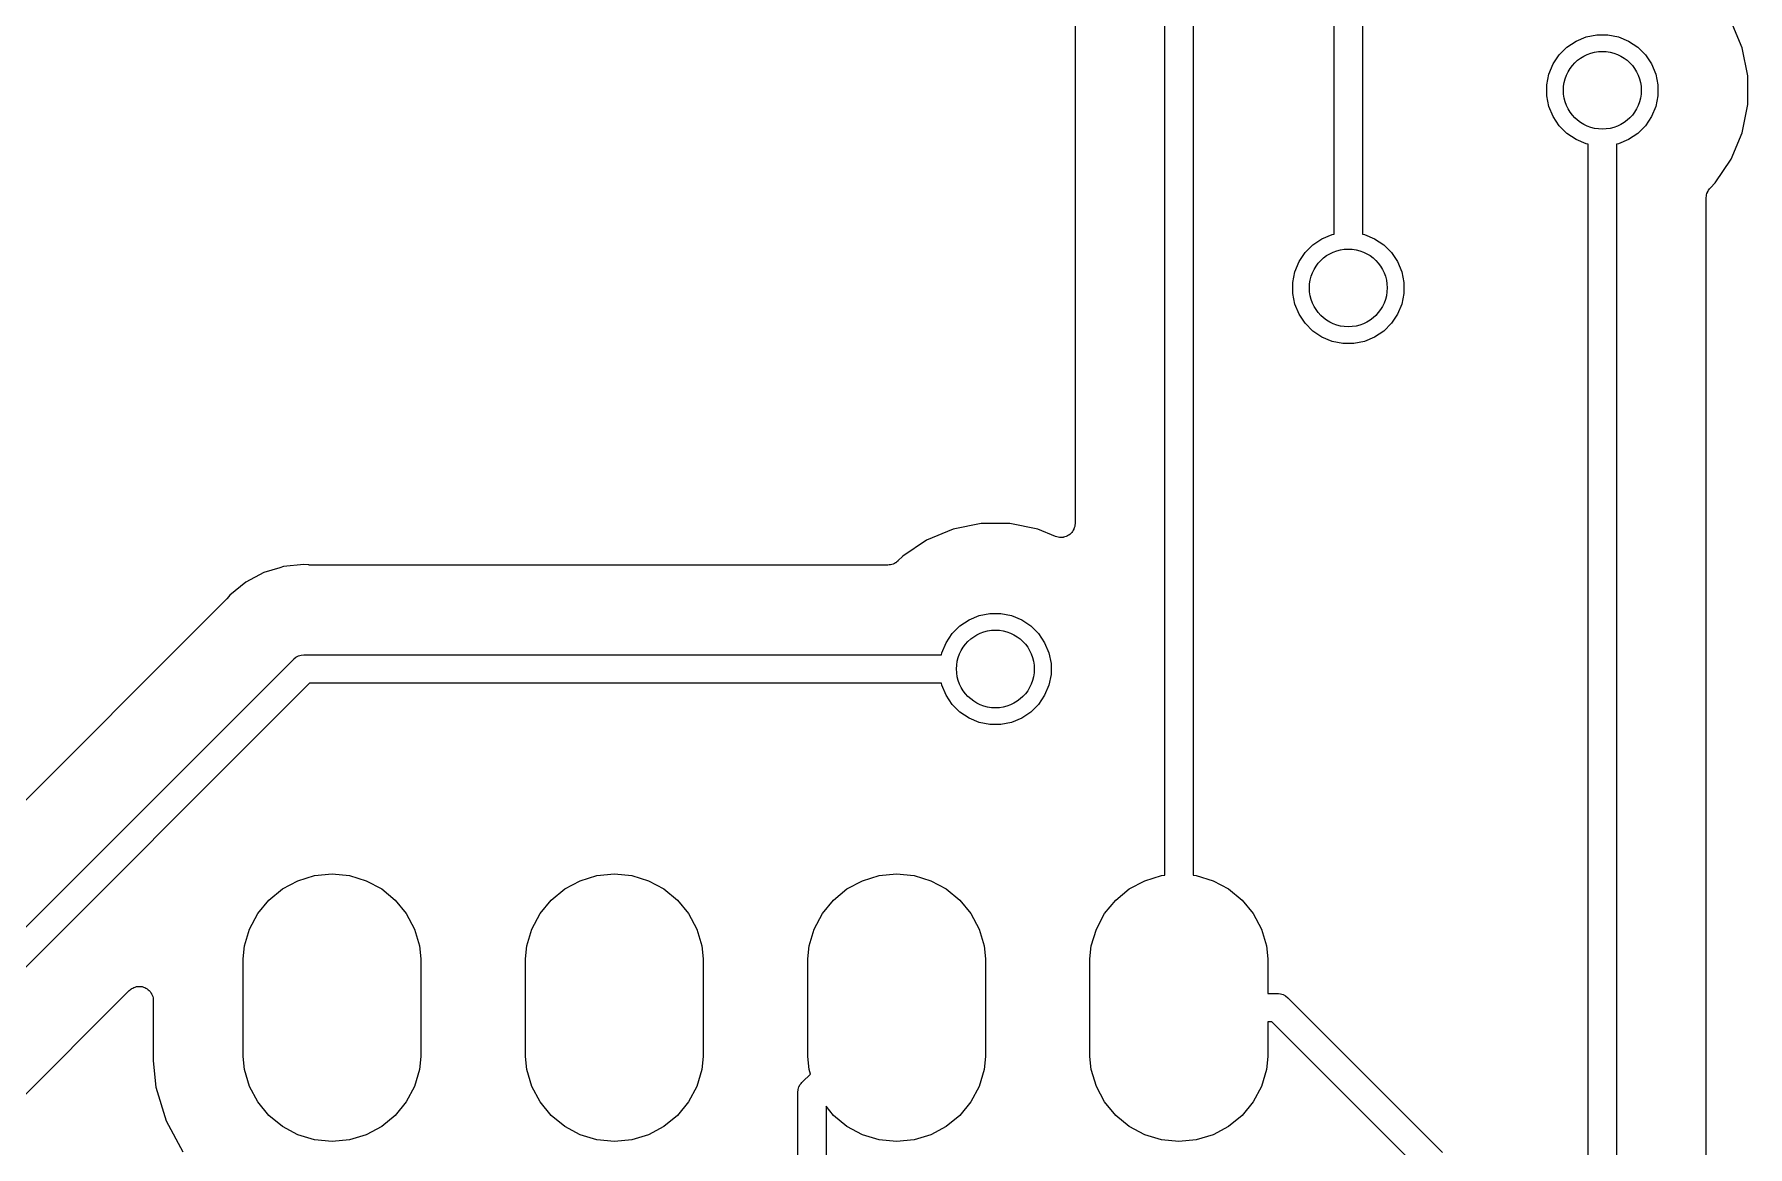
# Model space of a CAD drawing. Extents: x 2.36 to 5.74, y -5.58 to -1.66.
# Drawn here: x 4.245 to 4.851, y -3.649 to -3.255 of the extents above; entities that cross this region are included whole.
import ezdxf

# ---------------------------------------------------------------- set-up
doc = ezdxf.new("R2010")
doc.units = 0
doc.header["$MEASUREMENT"] = 0
doc.layers.add('BLACK', color=7, linetype='CONTINUOUS')

msp = doc.modelspace()

# ---------------------------------------------------------------- linework, layer by layer
at = {"layer": 'BLACK', "linetype": 'CONTINUOUS'}
for p, q in [((4.705, -3.32592), (4.705, -2.01025)), ((4.715, -2.01207), (4.715, -3.32592)), ((4.645, -3.5531), (4.645, -2.80707)), ((4.655, -2.80525), (4.655, -3.5531)), ((4.61319, -3.06215), (4.61319, -3.42845)), ((4.84952, -3.25998), (4.84564, -3.25061)), ((4.78745, -3.25971), (4.79068, -3.25756)), ((4.79068, -3.25756), (4.79426, -3.25607)), ((4.79426, -3.25607), (4.79806, -3.25531)), ((4.79806, -3.25531), (4.80194, -3.25531)), ((4.80194, -3.25531), (4.80574, -3.25607)), ((4.80574, -3.25607), (4.80932, -3.25756)), ((4.80932, -3.25756), (4.81255, -3.25971)), ((4.78256, -3.26568), (4.78471, -3.26245)), ((4.78471, -3.26245), (4.78745, -3.25971)), ((4.81255, -3.25971), (4.81529, -3.26245)), ((4.81529, -3.26245), (4.81744, -3.26568)), ((4.8515, -3.26993), (4.84952, -3.25998)), ((4.78031, -3.27306), (4.78107, -3.26926)), ((4.78107, -3.26926), (4.78256, -3.26568)), ((4.81744, -3.26568), (4.81893, -3.26926)), ((4.81893, -3.26926), (4.81969, -3.27306)), ((4.8515, -3.28007), (4.8515, -3.26993)), ((4.78031, -3.27694), (4.78031, -3.27306)), ((4.78107, -3.28074), (4.78031, -3.27694)), ((4.81969, -3.27694), (4.81893, -3.28074)), ((4.81969, -3.27306), (4.81969, -3.27694)), ((4.78256, -3.28432), (4.78107, -3.28074)), ((4.81893, -3.28074), (4.81744, -3.28432)), ((4.84952, -3.29002), (4.8515, -3.28007)), ((4.78471, -3.28755), (4.78256, -3.28432)), ((4.78745, -3.29029), (4.78471, -3.28755)), ((4.81529, -3.28755), (4.81255, -3.29029)), ((4.81744, -3.28432), (4.81529, -3.28755)), ((4.79068, -3.29244), (4.78745, -3.29029)), ((4.79426, -3.29393), (4.79068, -3.29244)), ((4.795, -3.29408), (4.79426, -3.29393)), ((4.795, -4.26475), (4.795, -3.29408)), ((4.80574, -3.29393), (4.805, -3.29408)), ((4.805, -3.29408), (4.805, -4.26293)), ((4.80932, -3.29244), (4.80574, -3.29393)), ((4.81255, -3.29029), (4.80932, -3.29244)), ((4.84564, -3.29939), (4.84952, -3.29002)), ((4.84, -3.30783), (4.84564, -3.29939)), ((4.83828, -3.30955), (4.84, -3.30783)), ((4.83681, -3.31302), (4.83686, -3.31256)), ((4.83681, -3.31307), (4.83681, -3.31302)), ((4.83681, -3.31309), (4.83681, -3.31307)), ((4.83681, -3.31307), (4.83681, -3.31307)), ((4.83681, -3.31307), (4.83681, -3.31307)), ((4.83681, -4.24768), (4.83681, -3.31309)), ((4.83686, -3.31256), (4.83691, -3.3121)), ((4.83691, -3.3121), (4.83692, -3.31207)), ((4.83692, -3.31205), (4.83706, -3.31161)), ((4.83692, -3.31207), (4.83692, -3.31205)), ((4.83706, -3.31161), (4.83719, -3.31116)), ((4.83719, -3.31116), (4.83721, -3.31114)), ((4.83721, -3.31114), (4.83722, -3.31112)), ((4.83722, -3.31112), (4.83744, -3.31071)), ((4.83744, -3.31071), (4.83766, -3.31031)), ((4.83766, -3.31031), (4.83767, -3.31028)), ((4.83767, -3.31028), (4.83769, -3.31026)), ((4.83769, -3.31026), (4.83798, -3.30991)), ((4.83798, -3.30991), (4.83828, -3.30955)), ((4.70068, -3.32756), (4.70426, -3.32607)), ((4.70426, -3.32607), (4.705, -3.32592)), ((4.715, -3.32592), (4.71574, -3.32607)), ((4.71574, -3.32607), (4.71932, -3.32756)), ((4.69471, -3.33245), (4.69745, -3.32971)), ((4.69745, -3.32971), (4.70068, -3.32756)), ((4.71932, -3.32756), (4.72255, -3.32971)), ((4.72255, -3.32971), (4.72529, -3.33245)), ((4.69107, -3.33926), (4.69256, -3.33568)), ((4.69256, -3.33568), (4.69471, -3.33245)), ((4.72529, -3.33245), (4.72744, -3.33568)), ((4.72744, -3.33568), (4.72893, -3.33926)), ((4.69031, -3.34306), (4.69107, -3.33926)), ((4.69031, -3.34694), (4.69031, -3.34306)), ((4.72893, -3.33926), (4.72969, -3.34306)), ((4.72969, -3.34306), (4.72969, -3.34694)), ((4.69107, -3.35074), (4.69031, -3.34694)), ((4.72969, -3.34694), (4.72893, -3.35074)), ((4.69256, -3.35432), (4.69107, -3.35074)), ((4.69471, -3.35755), (4.69256, -3.35432)), ((4.72744, -3.35432), (4.72529, -3.35755)), ((4.72893, -3.35074), (4.72744, -3.35432)), ((4.69745, -3.36029), (4.69471, -3.35755)), ((4.70068, -3.36244), (4.69745, -3.36029)), ((4.70426, -3.36393), (4.70068, -3.36244)), ((4.71932, -3.36244), (4.71574, -3.36393)), ((4.72255, -3.36029), (4.71932, -3.36244)), ((4.72529, -3.35755), (4.72255, -3.36029)), ((4.70806, -3.36469), (4.70426, -3.36393)), ((4.71194, -3.36469), (4.70806, -3.36469)), ((4.71574, -3.36393), (4.71194, -3.36469)), ((4.57993, -3.4285), (4.56998, -3.43048)), ((4.59007, -3.4285), (4.57993, -3.4285)), ((4.60002, -3.43048), (4.59007, -3.4285)), ((4.61314, -3.429), (4.61309, -3.42947)), ((4.61319, -3.42852), (4.61314, -3.429)), ((4.61319, -3.42845), (4.61319, -3.4285)), ((4.61319, -3.4285), (4.61319, -3.4285)), ((4.61319, -3.4285), (4.61319, -3.4285)), ((4.61319, -3.4285), (4.61319, -3.42852)), ((4.56061, -3.43436), (4.55217, -3.44)), ((4.56998, -3.43048), (4.56061, -3.43436)), ((4.60628, -3.43307), (4.60002, -3.43048)), ((4.60673, -3.43321), (4.60628, -3.43307)), ((4.60718, -3.43335), (4.60673, -3.43321)), ((4.6072, -3.43335), (4.60718, -3.43335)), ((4.60721, -3.43336), (4.6072, -3.43335)), ((4.60768, -3.4334), (4.60721, -3.43336)), ((4.60815, -3.43345), (4.60768, -3.4334)), ((4.60817, -3.43345), (4.60815, -3.43345)), ((4.60818, -3.43345), (4.60817, -3.43345)), ((4.60866, -3.43341), (4.60818, -3.43345)), ((4.60913, -3.43337), (4.60866, -3.43341)), ((4.60914, -3.43336), (4.60913, -3.43337)), ((4.60915, -3.43336), (4.60914, -3.43336)), ((4.60961, -3.43322), (4.60915, -3.43336)), ((4.61006, -3.43309), (4.60961, -3.43322)), ((4.61007, -3.43308), (4.61006, -3.43309)), ((4.61009, -3.43308), (4.61007, -3.43308)), ((4.6105, -3.43286), (4.61009, -3.43308)), ((4.61093, -3.43264), (4.6105, -3.43286)), ((4.61094, -3.43263), (4.61093, -3.43264)), ((4.61095, -3.43262), (4.61094, -3.43263)), ((4.61132, -3.43233), (4.61095, -3.43262)), ((4.61169, -3.43203), (4.61132, -3.43233)), ((4.6117, -3.43202), (4.61169, -3.43203)), ((4.61171, -3.43201), (4.6117, -3.43202)), ((4.61201, -3.43164), (4.61171, -3.43201)), ((4.61231, -3.43128), (4.61201, -3.43164)), ((4.61232, -3.43127), (4.61231, -3.43128)), ((4.61233, -3.43126), (4.61232, -3.43127)), ((4.61256, -3.43084), (4.61233, -3.43126)), ((4.61278, -3.43042), (4.61256, -3.43084)), ((4.61279, -3.43041), (4.61278, -3.43042)), ((4.61294, -3.42995), (4.61279, -3.4304)), ((4.61279, -3.4304), (4.61279, -3.43041)), ((4.61308, -3.42949), (4.61294, -3.42995)), ((4.61309, -3.42947), (4.61308, -3.42948)), ((4.61308, -3.42948), (4.61308, -3.42949)), ((4.55217, -3.44), (4.55045, -3.44172)), ((4.32584, -3.44583), (4.31945, -3.44924)), ((4.3315, -3.44411), (4.32584, -3.44583)), ((4.33151, -3.44411), (4.3315, -3.44411)), ((4.33278, -3.44372), (4.33151, -3.44411)), ((4.34, -3.44301), (4.33278, -3.44372)), ((4.34156, -3.44316), (4.34, -3.44301)), ((4.34177, -3.44316), (4.34156, -3.44316)), ((4.34198, -3.44319), (4.34177, -3.44316)), ((4.34205, -3.44319), (4.34198, -3.44319)), ((4.54691, -3.44319), (4.34205, -3.44319)), ((4.54737, -3.44314), (4.54691, -3.44319)), ((4.54783, -3.4431), (4.54737, -3.44314)), ((4.54786, -3.4431), (4.54783, -3.4431)), ((4.54788, -3.44309), (4.54786, -3.4431)), ((4.54833, -3.44296), (4.54788, -3.44309)), ((4.54877, -3.44283), (4.54833, -3.44296)), ((4.54879, -3.44282), (4.54877, -3.44283)), ((4.54882, -3.44281), (4.54879, -3.44282)), ((4.54923, -3.44259), (4.54882, -3.44281)), ((4.54964, -3.44238), (4.54923, -3.44259)), ((4.54966, -3.44237), (4.54964, -3.44238)), ((4.54968, -3.44235), (4.54966, -3.44237)), ((4.55004, -3.44206), (4.54968, -3.44235)), ((4.5504, -3.44177), (4.55004, -3.44206)), ((4.55044, -3.44174), (4.5504, -3.44177)), ((4.55045, -3.44172), (4.55044, -3.44174)), ((4.55044, -3.44174), (4.55044, -3.44174)), ((4.55044, -3.44174), (4.55044, -3.44174)), ((4.31945, -3.44924), (4.31384, -3.45384)), ((4.31252, -3.45542), (4.19622, -3.57172)), ((4.31265, -3.45526), (4.31252, -3.45542)), ((4.3128, -3.45511), (4.31265, -3.45526)), ((4.31285, -3.45506), (4.3128, -3.45511)), ((4.31384, -3.45384), (4.31285, -3.45506)), ((4.56971, -3.46745), (4.57245, -3.46471)), ((4.57245, -3.46471), (4.57568, -3.46256)), ((4.57568, -3.46256), (4.57926, -3.46107)), ((4.57926, -3.46107), (4.58306, -3.46031)), ((4.58306, -3.46031), (4.58694, -3.46031)), ((4.58694, -3.46031), (4.59074, -3.46107)), ((4.59074, -3.46107), (4.59432, -3.46256)), ((4.59432, -3.46256), (4.59755, -3.46471)), ((4.59755, -3.46471), (4.60029, -3.46745)), ((4.56607, -3.47426), (4.56756, -3.47068)), ((4.56756, -3.47068), (4.56971, -3.46745)), ((4.60029, -3.46745), (4.60244, -3.47068)), ((4.60244, -3.47068), (4.60393, -3.47426)), ((4.20793, -3.605), (4.33629, -3.47664)), ((4.33629, -3.47664), (4.33645, -3.47645)), ((4.33645, -3.47645), (4.33721, -3.47582)), ((4.33721, -3.47582), (4.33808, -3.47536)), ((4.33808, -3.47536), (4.33902, -3.47507)), ((4.33902, -3.47507), (4.34, -3.47498)), ((4.34, -3.47498), (4.34025, -3.475)), ((4.34025, -3.475), (4.56592, -3.475)), ((4.56592, -3.475), (4.56607, -3.47426)), ((4.60393, -3.47426), (4.60469, -3.47806)), ((4.60469, -3.48194), (4.60393, -3.48574)), ((4.60469, -3.47806), (4.60469, -3.48194)), ((4.34207, -3.485), (4.21371, -3.61336)), ((4.56592, -3.485), (4.34207, -3.485)), ((4.56607, -3.48574), (4.56592, -3.485)), ((4.56756, -3.48932), (4.56607, -3.48574)), ((4.56971, -3.49255), (4.56756, -3.48932)), ((4.60244, -3.48932), (4.60029, -3.49255)), ((4.60393, -3.48574), (4.60244, -3.48932)), ((4.57245, -3.49529), (4.56971, -3.49255)), ((4.57568, -3.49744), (4.57245, -3.49529)), ((4.59755, -3.49529), (4.59432, -3.49744)), ((4.60029, -3.49255), (4.59755, -3.49529)), ((4.57926, -3.49893), (4.57568, -3.49744)), ((4.58306, -3.49969), (4.57926, -3.49893)), ((4.58694, -3.49969), (4.58306, -3.49969)), ((4.59074, -3.49893), (4.58694, -3.49969)), ((4.59432, -3.49744), (4.59074, -3.49893)), ((4.33242, -3.55794), (4.33789, -3.55501)), ((4.33789, -3.55501), (4.34383, -3.55321)), ((4.34383, -3.55321), (4.35, -3.5526)), ((4.35, -3.5526), (4.35617, -3.55321)), ((4.35617, -3.55321), (4.36211, -3.55501)), ((4.36211, -3.55501), (4.36758, -3.55794)), ((4.43242, -3.55794), (4.43789, -3.55501)), ((4.43789, -3.55501), (4.44383, -3.55321)), ((4.44383, -3.55321), (4.45, -3.5526)), ((4.45, -3.5526), (4.45617, -3.55321)), ((4.45617, -3.55321), (4.46211, -3.55501)), ((4.46211, -3.55501), (4.46758, -3.55794)), ((4.53242, -3.55794), (4.53789, -3.55501)), ((4.53789, -3.55501), (4.54383, -3.55321)), ((4.54383, -3.55321), (4.55, -3.5526)), ((4.55, -3.5526), (4.55617, -3.55321)), ((4.55617, -3.55321), (4.56211, -3.55501)), ((4.56211, -3.55501), (4.56758, -3.55794)), ((4.63242, -3.55794), (4.63789, -3.55501)), ((4.63789, -3.55501), (4.64383, -3.55321)), ((4.64383, -3.55321), (4.645, -3.5531)), ((4.655, -3.5531), (4.65617, -3.55321)), ((4.65617, -3.55321), (4.66211, -3.55501)), ((4.66211, -3.55501), (4.66758, -3.55794)), ((4.32369, -3.56667), (4.32762, -3.56187)), ((4.32762, -3.56187), (4.33242, -3.55794)), ((4.36758, -3.55794), (4.37238, -3.56187)), ((4.37238, -3.56187), (4.37631, -3.56667)), ((4.42369, -3.56667), (4.42762, -3.56187)), ((4.42762, -3.56187), (4.43242, -3.55794)), ((4.46758, -3.55794), (4.47238, -3.56187)), ((4.47238, -3.56187), (4.47631, -3.56667)), ((4.52369, -3.56667), (4.52762, -3.56187)), ((4.52762, -3.56187), (4.53242, -3.55794)), ((4.56758, -3.55794), (4.57238, -3.56187)), ((4.57238, -3.56187), (4.57631, -3.56667)), ((4.62369, -3.56667), (4.62762, -3.56187)), ((4.62762, -3.56187), (4.63242, -3.55794)), ((4.66758, -3.55794), (4.67238, -3.56187)), ((4.67238, -3.56187), (4.67631, -3.56667)), ((4.32076, -3.57214), (4.32369, -3.56667)), ((4.37631, -3.56667), (4.37924, -3.57214)), ((4.42076, -3.57214), (4.42369, -3.56667)), ((4.47631, -3.56667), (4.47924, -3.57214)), ((4.52076, -3.57214), (4.52369, -3.56667)), ((4.57631, -3.56667), (4.57924, -3.57214)), ((4.62076, -3.57214), (4.62369, -3.56667)), ((4.67631, -3.56667), (4.67924, -3.57214)), ((4.31896, -3.57808), (4.32076, -3.57214)), ((4.37924, -3.57214), (4.38104, -3.57808)), ((4.41896, -3.57808), (4.42076, -3.57214)), ((4.47924, -3.57214), (4.48104, -3.57808)), ((4.51896, -3.57808), (4.52076, -3.57214)), ((4.57924, -3.57214), (4.58104, -3.57808)), ((4.61896, -3.57808), (4.62076, -3.57214)), ((4.67924, -3.57214), (4.68104, -3.57808)), ((4.3185, -3.58271), (4.31896, -3.57808)), ((4.38104, -3.57808), (4.3815, -3.5827)), ((4.4185, -3.58271), (4.41896, -3.57808)), ((4.48104, -3.57808), (4.4815, -3.5827)), ((4.5185, -3.58271), (4.51896, -3.57808)), ((4.58104, -3.57808), (4.5815, -3.5827)), ((4.6185, -3.58271), (4.61896, -3.57808)), ((4.68104, -3.57808), (4.6815, -3.5827)), ((4.3185, -3.61729), (4.3185, -3.58271)), ((4.3815, -3.5827), (4.3815, -3.61729)), ((4.4185, -3.61729), (4.4185, -3.58271)), ((4.4815, -3.5827), (4.4815, -3.61729)), ((4.5185, -3.61729), (4.5185, -3.58271)), ((4.5815, -3.5827), (4.5815, -3.61729)), ((4.6185, -3.61729), (4.6185, -3.58271)), ((4.6815, -3.5827), (4.6815, -3.595)), ((4.27858, -3.59355), (4.27896, -3.59325)), ((4.27896, -3.59325), (4.27897, -3.59324)), ((4.27896, -3.59325), (4.27896, -3.59325)), ((4.27897, -3.59324), (4.27939, -3.59302)), ((4.27939, -3.59302), (4.27982, -3.5928)), ((4.27982, -3.5928), (4.27983, -3.5928)), ((4.27983, -3.5928), (4.27984, -3.59279)), ((4.27984, -3.59279), (4.2803, -3.59266)), ((4.2803, -3.59266), (4.28076, -3.59253)), ((4.28076, -3.59253), (4.28076, -3.59252)), ((4.28076, -3.59252), (4.28077, -3.59252)), ((4.28077, -3.59252), (4.28125, -3.59248)), ((4.28125, -3.59248), (4.28173, -3.59244)), ((4.28173, -3.59244), (4.28174, -3.59244)), ((4.28174, -3.59244), (4.28175, -3.59244)), ((4.28175, -3.59244), (4.28222, -3.59249)), ((4.28222, -3.59249), (4.2827, -3.59254)), ((4.2827, -3.59254), (4.28271, -3.59254)), ((4.28271, -3.59254), (4.28272, -3.59254)), ((4.28272, -3.59254), (4.28317, -3.59269)), ((4.28317, -3.59269), (4.28363, -3.59283)), ((4.28363, -3.59283), (4.28364, -3.59283)), ((4.28364, -3.59283), (4.28365, -3.59283)), ((4.28365, -3.59283), (4.28407, -3.59306)), ((4.28407, -3.59306), (4.28449, -3.59329)), ((4.28449, -3.59329), (4.2845, -3.5933)), ((4.2845, -3.5933), (4.2845, -3.5933)), ((4.2845, -3.5933), (4.28487, -3.59361)), ((4.23748, -3.63458), (4.27816, -3.5939)), ((4.27816, -3.5939), (4.27819, -3.59386)), ((4.27819, -3.59386), (4.27819, -3.59386)), ((4.27819, -3.59386), (4.2782, -3.59386)), ((4.2782, -3.59386), (4.27821, -3.59385)), ((4.27821, -3.59385), (4.27858, -3.59355)), ((4.28487, -3.59361), (4.28524, -3.59391)), ((4.28524, -3.59391), (4.28525, -3.59392)), ((4.28525, -3.59392), (4.28525, -3.59393)), ((4.28525, -3.59393), (4.28556, -3.5943)), ((4.28556, -3.5943), (4.28586, -3.59467)), ((4.28586, -3.59467), (4.28586, -3.59468)), ((4.28586, -3.59468), (4.28587, -3.59468)), ((4.28587, -3.59468), (4.28609, -3.59511)), ((4.28609, -3.59511), (4.28632, -3.59553)), ((4.28632, -3.59553), (4.28632, -3.59554)), ((4.28632, -3.59554), (4.28632, -3.59555)), ((4.28632, -3.59555), (4.28646, -3.596)), ((4.28646, -3.596), (4.2866, -3.59647)), ((4.2866, -3.59647), (4.2866, -3.59647)), ((4.2866, -3.59647), (4.2866, -3.59648)), ((4.2866, -3.59648), (4.28665, -3.59696)), ((4.28665, -3.59696), (4.28669, -3.59744)), ((4.28669, -3.59744), (4.28669, -3.61886)), ((4.6815, -3.595), (4.68475, -3.595)), ((4.68475, -3.595), (4.685, -3.59498)), ((4.685, -3.59498), (4.68525, -3.595)), ((4.68525, -3.595), (4.68598, -3.59507)), ((4.68598, -3.59507), (4.68692, -3.59536)), ((4.68692, -3.59536), (4.68779, -3.59582)), ((4.68779, -3.59582), (4.68855, -3.59645)), ((4.68855, -3.59645), (4.68871, -3.59664)), ((4.68871, -3.59664), (4.74336, -3.65129)), ((4.68293, -3.605), (4.6815, -3.605)), ((4.6815, -3.605), (4.6815, -3.61729)), ((4.735, -3.65707), (4.68293, -3.605)), ((4.31896, -3.62192), (4.3185, -3.61729)), ((4.3815, -3.61729), (4.38104, -3.62192)), ((4.41896, -3.62192), (4.4185, -3.61729)), ((4.4815, -3.61729), (4.48104, -3.62192)), ((4.51896, -3.62192), (4.5185, -3.61729)), ((4.5815, -3.61729), (4.58104, -3.62192)), ((4.61896, -3.62192), (4.6185, -3.61729)), ((4.6815, -3.61729), (4.68104, -3.62192)), ((4.28669, -3.61886), (4.28761, -3.62816)), ((4.32076, -3.62786), (4.31896, -3.62192)), ((4.38104, -3.62192), (4.37924, -3.62786)), ((4.42076, -3.62786), (4.41896, -3.62192)), ((4.48104, -3.62192), (4.47924, -3.62786)), ((4.51664, -3.62629), (4.51944, -3.62349)), ((4.51944, -3.62349), (4.51896, -3.62192)), ((4.58104, -3.62192), (4.57924, -3.62786)), ((4.62076, -3.62786), (4.61896, -3.62192)), ((4.68104, -3.62192), (4.67924, -3.62786)), ((4.28761, -3.62816), (4.29123, -3.64009)), ((4.32369, -3.63333), (4.32076, -3.62786)), ((4.37924, -3.62786), (4.37631, -3.63333)), ((4.42369, -3.63333), (4.42076, -3.62786)), ((4.47924, -3.62786), (4.47631, -3.63333)), ((4.51498, -3.63), (4.51507, -3.62902)), ((4.51507, -3.62902), (4.51536, -3.62808)), ((4.51536, -3.62808), (4.51582, -3.62721)), ((4.51582, -3.62721), (4.51613, -3.62684)), ((4.51613, -3.62684), (4.51645, -3.62645)), ((4.51645, -3.62645), (4.51664, -3.62629)), ((4.57924, -3.62786), (4.57631, -3.63333)), ((4.62369, -3.63333), (4.62076, -3.62786)), ((4.67924, -3.62786), (4.67631, -3.63333)), ((4.32762, -3.63813), (4.32369, -3.63333)), ((4.37631, -3.63333), (4.37238, -3.63813)), ((4.42762, -3.63813), (4.42369, -3.63333)), ((4.47631, -3.63333), (4.47238, -3.63813)), ((4.515, -3.63025), (4.51498, -3.63)), ((4.515, -3.72975), (4.515, -3.63025)), ((4.52762, -3.63813), (4.525, -3.63493)), ((4.525, -3.63493), (4.525, -3.72793)), ((4.57631, -3.63333), (4.57238, -3.63813)), ((4.62762, -3.63813), (4.62369, -3.63333)), ((4.67631, -3.63333), (4.67238, -3.63813)), ((4.29123, -3.64009), (4.29711, -3.65109)), ((4.33242, -3.64206), (4.32762, -3.63813)), ((4.37238, -3.63813), (4.36758, -3.64206)), ((4.43242, -3.64206), (4.42762, -3.63813)), ((4.47238, -3.63813), (4.46758, -3.64206)), ((4.53242, -3.64206), (4.52762, -3.63813)), ((4.57238, -3.63813), (4.56758, -3.64206)), ((4.63242, -3.64206), (4.62762, -3.63813)), ((4.67238, -3.63813), (4.66758, -3.64206)), ((4.33789, -3.64499), (4.33242, -3.64206)), ((4.34383, -3.64679), (4.33789, -3.64499)), ((4.35, -3.6474), (4.34383, -3.64679)), ((4.35617, -3.64679), (4.35, -3.6474)), ((4.36211, -3.64499), (4.35617, -3.64679)), ((4.36758, -3.64206), (4.36211, -3.64499)), ((4.43789, -3.64499), (4.43242, -3.64206)), ((4.44383, -3.64679), (4.43789, -3.64499)), ((4.45, -3.6474), (4.44383, -3.64679)), ((4.45617, -3.64679), (4.45, -3.6474)), ((4.46211, -3.64499), (4.45617, -3.64679)), ((4.46758, -3.64206), (4.46211, -3.64499)), ((4.53789, -3.64499), (4.53242, -3.64206)), ((4.54383, -3.64679), (4.53789, -3.64499)), ((4.55, -3.6474), (4.54383, -3.64679)), ((4.55617, -3.64679), (4.55, -3.6474)), ((4.56211, -3.64499), (4.55617, -3.64679)), ((4.56758, -3.64206), (4.56211, -3.64499)), ((4.63789, -3.64499), (4.63242, -3.64206)), ((4.64383, -3.64679), (4.63789, -3.64499)), ((4.65, -3.6474), (4.64383, -3.64679)), ((4.65617, -3.64679), (4.65, -3.6474)), ((4.66211, -3.64499), (4.65617, -3.64679)), ((4.66758, -3.64206), (4.66211, -3.64499))]:
    msp.add_line(p, q, dxfattribs=at)
at = {"layer": 'BLACK'}
for centre in [(4.8, -3.275), (4.71, -3.345), (4.585, -3.48)]:
    msp.add_circle(centre, 0.01378, dxfattribs=at)

doc.saveas('drawing.dxf')
